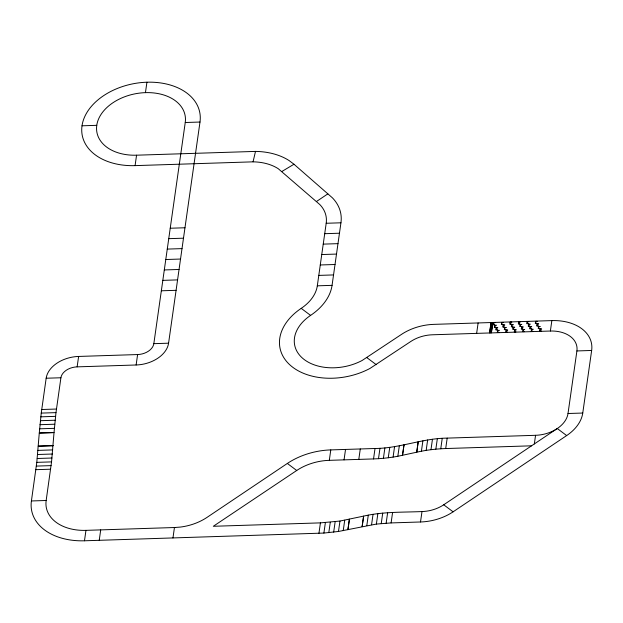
<?xml version="1.0" encoding="UTF-8"?>
<svg xmlns="http://www.w3.org/2000/svg" width="623" height="623" viewBox="0 0 623 623"><rect width="100%" height="100%" fill="white"/><g stroke="black" fill="none" stroke-linecap="round" stroke-linejoin="round"><path stroke-width="0.93" d="M168.576 343.195L153.834 343.662A14.968 10.225 -11 0 1 137.605 354.557L78.623 356.442A29.935 20.45 -11 0 0 46.164 378.231L41.243 413.096L39.28 433.04L54.03 432.572L55.984 412.628L60.914 377.764A14.968 10.225 -11 0 1 77.135 366.861L136.126 364.985A29.935 20.45 -11 0 0 168.576 343.195L199.991 122.038A59.863 40.908 -11 0 0 146.927 82.213A59.863 40.908 -11 0 0 82.018 125.799A59.863 40.908 -11 0 0 135.082 165.625L253.055 161.84A44.903 30.675 -11 0 1 278.24 168.701L319.763 204.515A44.903 30.675 -11 0 1 326.195 223.268L317.309 285.825A44.903 30.675 -11 0 1 301.213 308.354A59.863 40.908 -11 0 0 290.482 365.421A59.863 40.908 -11 0 0 369.945 368.458L410.682 341.56A29.935 20.45 -11 0 1 432.401 334.785L550.374 331.031A29.935 20.45 -11 0 1 576.906 350.944L591.648 350.469L582.762 413.041A44.903 30.675 -11 0 1 566.665 435.57L453.092 511.826A44.903 30.675 -11 0 1 420.509 521.981L391.104 522.923L376.378 524.075L338.484 531.466L323.89 533.062L84.479 540.787A59.863 40.908 -11 0 1 31.415 500.962L36.796 462.359L39.28 433.032L54.03 432.572L51.545 461.892L46.164 500.487A44.903 30.675 -11 0 0 85.958 530.36L174.759 527.517M77.135 366.861L78.623 356.442M135.082 165.625L136.562 155.197A44.903 30.675 -11 0 1 96.767 125.332L82.018 125.799M96.767 125.332A44.903 30.675 -11 0 1 145.447 92.64L146.927 82.213M84.479 540.787L85.958 530.36M99.228 540.312L100.708 529.893M136.126 364.985L137.605 354.557M153.834 343.662L185.241 122.513A44.903 30.675 -11 0 0 145.447 92.64M172.96 537.968L174.44 527.541L180.249 527.089A44.903 30.675 -11 0 0 207.023 517.386L287.343 463.45A59.863 40.908 -11 0 1 330.79 449.907L375.023 448.498C399.538 448.342 422.674 438.273 447.189 438.117L535.562 435.306A29.935 20.45 -11 0 0 568.012 413.508L582.762 413.041M591.648 350.469A44.903 30.675 -11 0 0 551.853 320.604L433.881 324.365A44.903 30.675 -11 0 0 401.298 334.52L362.142 360.468A44.903 30.675 -11 0 1 302.544 358.194A44.903 30.675 -11 0 1 310.597 315.394A59.863 40.908 -11 0 0 332.059 285.35L340.945 222.8A59.863 40.908 -11 0 0 332.363 197.795L293.978 164.238L289.072 160.555A59.863 40.908 -11 0 0 255.5 151.405L136.562 155.197M318.945 533.304L320.424 522.876L339.963 521.046L363.637 516.117L362.134 526.544L363.614 516.117C382.732 511.647 402.52 512.394 421.997 511.561A29.935 20.45 -11 0 0 443.716 504.786L557.281 428.531L566.665 435.57M320.424 522.876L213.292 526.287L296.719 470.49A44.903 30.675 -11 0 1 329.31 460.335L330.79 449.907M323.89 533.062L325.37 522.635M328.804 532.681L330.283 522.253M333.671 532.143L335.151 521.724M344.052 459.86L345.531 449.44M338.484 531.466L339.963 521.046M343.234 530.648L344.714 520.221M358.801 459.392L360.281 448.965M329.31 460.335L373.543 458.925L375.023 448.498M366.815 525.578L368.294 515.151M373.543 458.925L378.496 458.684L379.975 448.256M371.565 524.753L373.045 514.325M378.496 458.684L383.41 458.302L384.889 447.875M376.378 524.075L377.857 513.648M383.41 458.302L388.269 457.773L389.757 447.345M381.245 523.546L382.724 513.118M388.269 457.773L393.082 457.095L394.569 446.668M386.151 523.156L387.638 512.729M393.082 457.095L397.832 456.27L399.32 445.842M391.104 522.923L392.583 512.495M397.832 456.27L421.413 451.2L422.9 440.773M421.413 451.2L426.163 450.374L427.651 439.947M420.509 521.981L421.997 511.561M426.163 450.374L430.976 449.697L432.463 439.27M430.976 449.697L435.843 449.167L437.33 438.74M435.843 449.167L440.757 448.778L442.237 438.358M440.757 448.778L445.71 448.544L447.189 438.117M476.642 333.375L478.121 322.955M489.546 332.97L491.025 322.543M490.465 332.939L491.944 322.512M491.383 332.908L492.863 322.48M534.332 443.942L535.562 435.306M550.374 331.031L551.853 320.604M568.012 413.508L576.906 350.944M253.055 161.84L255.5 151.405M316.383 201.564L327.854 193.862M281.915 171.465L293.978 164.238M185.241 122.513L199.991 122.038M170.227 228.236L184.976 227.769M326.195 223.268L340.945 222.8M168.747 238.664L183.489 238.196M324.715 233.695L339.465 233.22M167.268 249.091L182.009 248.616M323.236 244.123L337.985 243.648M165.78 259.518L180.53 259.043M321.756 254.542L336.506 254.075M164.301 269.938L179.05 269.471M320.277 264.97L335.018 264.502M162.821 280.366L177.571 279.898M318.797 275.397L333.539 274.93M161.341 290.793L176.091 290.326M317.309 285.825L332.059 285.35M490.932 323.197L492.777 323.135M490.838 323.843L492.684 323.789M490.745 324.497L492.591 324.435M490.651 325.151L492.497 325.089M490.558 325.798L492.404 325.743M490.465 326.452L492.31 326.39M490.379 327.106L492.217 327.044M490.285 327.753L492.123 327.698M490.192 328.407L492.03 328.344M490.099 329.061L491.944 328.999M490.005 329.707L491.851 329.653M489.912 330.361L491.757 330.299M489.818 331.015L491.664 330.953M489.725 331.662L491.57 331.607M489.631 332.316L491.477 332.254M46.164 378.231L60.914 377.764M41.725 409.506L56.467 409.038M41.243 413.096L55.984 412.628M40.783 416.826L55.533 416.359M40.363 420.696L55.112 420.229M39.973 424.691L54.715 424.224M39.607 428.811L54.357 428.336M37.972 450.382L52.721 449.915M37.614 454.502L52.363 454.027M37.224 458.497L51.966 458.022M445.71 448.544L531.551 445.811M36.796 462.359L51.545 461.892M36.344 466.09L51.094 465.622M35.861 469.68L50.611 469.212M31.415 500.962L46.164 500.487M301.213 308.354L310.597 315.394M366.877 357.633L376.253 364.673M443.716 504.786L453.092 511.826M287.343 463.45L296.719 470.49M349.394 519.255L347.914 529.682L349.417 519.255M404 444.877L402.52 455.304L404.015 444.877M418.22 441.738L416.732 452.166L418.235 441.738M493.198 322.73L492.902 324.817L494.561 324.762L493.307 324.544L493.533 322.979L494.857 322.683L493.198 322.73M494.67 325.276L494.374 327.363L496.033 327.309L494.779 327.091L495.005 325.525L496.329 325.229L494.67 325.276M496.142 327.83L495.846 329.91L497.504 329.863L496.251 329.637L496.476 328.08L497.8 327.776L496.142 327.83M497.621 330.377L497.318 332.464L498.984 332.409L497.73 332.191L497.948 330.626L499.28 330.322L497.621 330.377M501.679 322.465L501.383 324.544L503.041 324.497L501.788 324.272L502.006 322.714L503.337 322.41L501.679 322.465M503.15 325.011L502.854 327.098L504.513 327.044L503.259 326.826L503.485 325.261L504.809 324.957L503.15 325.011M504.622 327.558L504.326 329.645L505.985 329.59L504.731 329.372L504.957 327.807L506.281 327.503L504.622 327.558M506.094 330.104L505.798 332.191L507.457 332.137L506.203 331.919L506.429 330.354L507.753 330.05L506.094 330.104M510.159 322.192L509.863 324.279L511.522 324.225L510.268 324.007L510.486 322.441L511.818 322.138L510.159 322.192M511.631 324.739L511.335 326.826L512.994 326.771L511.74 326.553L511.958 324.988L513.29 324.684L511.631 324.739M513.103 327.285L512.807 329.372L514.466 329.318L513.212 329.1L513.438 327.534L514.762 327.231L513.103 327.285M514.575 329.832L514.279 331.919L515.937 331.864L514.684 331.646L514.91 330.081L516.233 329.785L514.575 329.832M518.632 321.92L518.336 324.007L519.995 323.952L518.749 323.734L518.967 322.169L520.298 321.865L518.632 321.92M520.112 324.466L519.816 326.553L521.474 326.499L520.221 326.281L520.439 324.715L521.77 324.419L520.112 324.466M521.583 327.02L521.287 329.1L522.946 329.053L521.692 328.827L521.91 327.27L523.242 326.966L521.583 327.02M523.055 329.567L522.759 331.646L524.418 331.6L523.164 331.381L523.39 329.816L524.714 329.512L523.055 329.567M527.113 321.655L526.817 323.734L528.475 323.687L527.222 323.462L527.447 321.904L528.771 321.6L527.113 321.655M528.584 324.201L528.288 326.281L529.947 326.234L528.701 326.008L528.919 324.451L530.251 324.147L528.584 324.201M530.064 326.748L529.768 328.835L531.427 328.78L530.173 328.562L530.391 326.997L531.723 326.693L530.064 326.748M531.536 329.294L531.24 331.381L532.899 331.327L531.645 331.109L531.863 329.544L533.195 329.24L531.536 329.294M535.593 321.382L535.297 323.469L536.956 323.415L535.702 323.197L535.928 321.632L537.252 321.328L535.593 321.382M537.065 323.929L536.769 326.016L538.428 325.961L537.174 325.743L537.4 324.178L538.724 323.874L537.065 323.929M538.537 326.475L538.241 328.562L539.9 328.508L538.654 328.29L538.872 326.725L540.196 326.421L538.537 326.475M540.016 329.022L539.72 331.109L541.379 331.054L540.125 330.836L540.343 329.271L541.675 328.975L540.016 329.022M53.048 445.679L38.299 446.146L53.048 445.679"/></g></svg>
